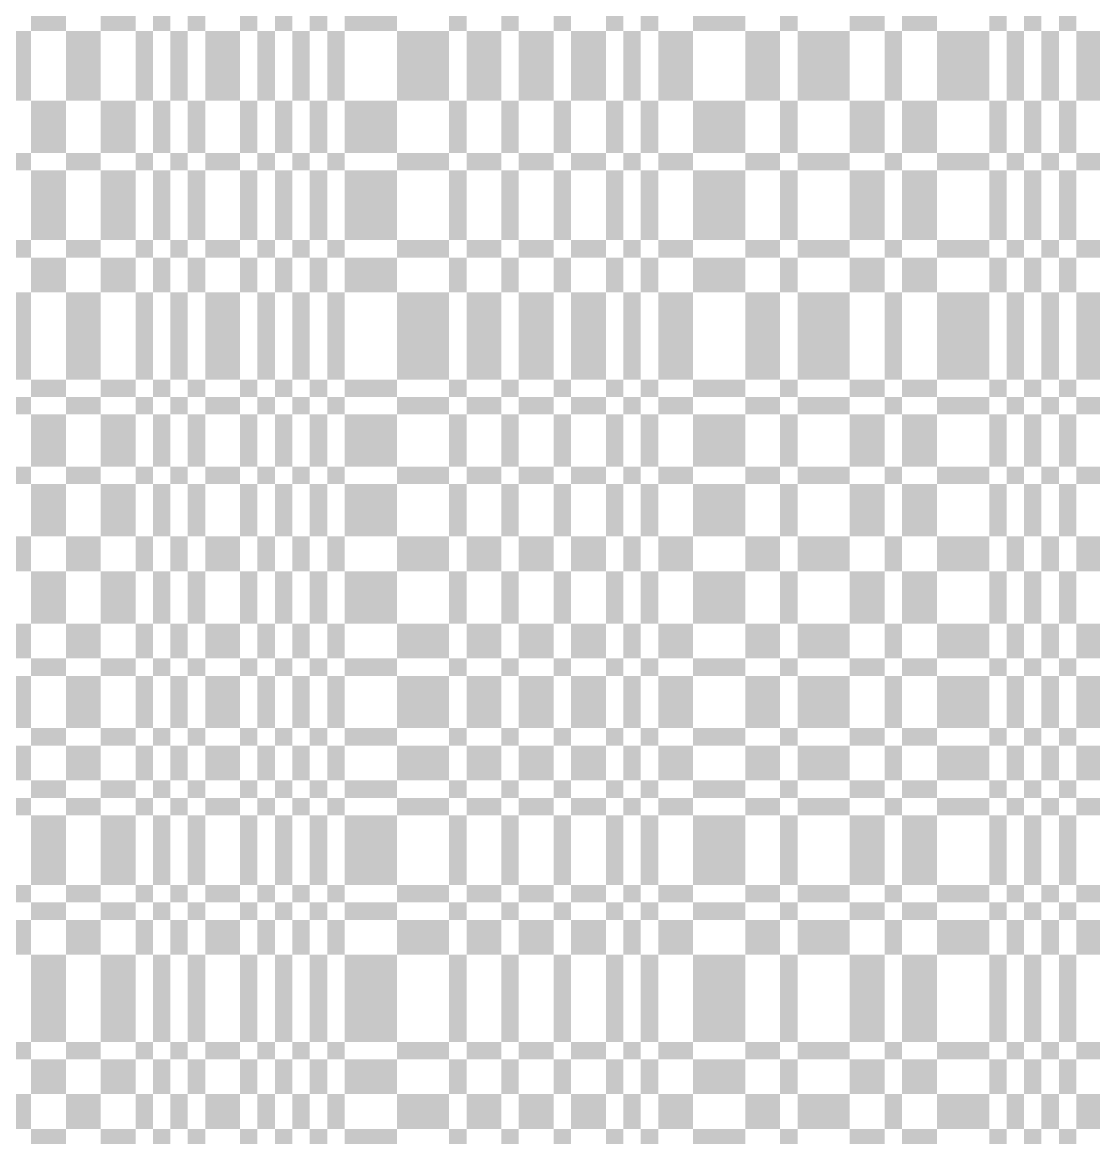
# Model space of a CAD drawing. Extents: x 0 to 10, y 0 to 10.
# Drawn here: x 4.99 to 6.22, y 5.01 to 6.29 of the extents above; entities that cross this region are included whole.
import ezdxf

# ---------------------------------------------------------------- set-up
doc = ezdxf.new("R2010")
doc.units = 0
doc.header["$MEASUREMENT"] = 0
doc.layers.add('CHROME', color=7, linetype='Continuous')

msp = doc.modelspace()

# ---------------------------------------------------------------- linework, layer by layer
at = {"layer": 'CHROME'}
for points in [[(5, 6.28), (5.04, 6.28), (5, 6.3), (5.04, 6.3)], [(5.08, 6.28), (5.12, 6.28), (5.08, 6.3), (5.12, 6.3)], [(5.14, 6.28), (5.16, 6.28), (5.14, 6.3), (5.16, 6.3)], [(5.18, 6.28), (5.2, 6.28), (5.18, 6.3), (5.2, 6.3)], [(5.24, 6.28), (5.26, 6.28), (5.24, 6.3), (5.26, 6.3)], [(5.28, 6.28), (5.3, 6.28), (5.28, 6.3), (5.3, 6.3)], [(5.32, 6.28), (5.34, 6.28), (5.32, 6.3), (5.34, 6.3)], [(5.36, 6.28), (5.42, 6.28), (5.36, 6.3), (5.42, 6.3)], [(5.48, 6.28), (5.5, 6.28), (5.48, 6.3), (5.5, 6.3)], [(5.54, 6.28), (5.56, 6.28), (5.54, 6.3), (5.56, 6.3)], [(5.6, 6.28), (5.62, 6.28), (5.6, 6.3), (5.62, 6.3)], [(5.66, 6.28), (5.68, 6.28), (5.66, 6.3), (5.68, 6.3)], [(5.7, 6.28), (5.72, 6.28), (5.7, 6.3), (5.72, 6.3)], [(5.76, 6.28), (5.82, 6.28), (5.76, 6.3), (5.82, 6.3)], [(5.86, 6.28), (5.88, 6.28), (5.86, 6.3), (5.88, 6.3)], [(5.94, 6.28), (5.98, 6.28), (5.94, 6.3), (5.98, 6.3)], [(6, 6.28), (6.04, 6.28), (6, 6.3), (6.04, 6.3)], [(6.1, 6.28), (6.12, 6.28), (6.1, 6.3), (6.12, 6.3)], [(6.14, 6.28), (6.16, 6.28), (6.14, 6.3), (6.16, 6.3)], [(6.18, 6.28), (6.2, 6.28), (6.18, 6.3), (6.2, 6.3)], [(4.98, 6.2), (5, 6.2), (4.98, 6.28), (5, 6.28)], [(5.04, 6.2), (5.08, 6.2), (5.04, 6.28), (5.08, 6.28)], [(5.12, 6.2), (5.14, 6.2), (5.12, 6.28), (5.14, 6.28)], [(5.16, 6.2), (5.18, 6.2), (5.16, 6.28), (5.18, 6.28)], [(5.2, 6.2), (5.24, 6.2), (5.2, 6.28), (5.24, 6.28)], [(5.26, 6.2), (5.28, 6.2), (5.26, 6.28), (5.28, 6.28)], [(5.3, 6.2), (5.32, 6.2), (5.3, 6.28), (5.32, 6.28)], [(5.34, 6.2), (5.36, 6.2), (5.34, 6.28), (5.36, 6.28)], [(5.42, 6.2), (5.48, 6.2), (5.42, 6.28), (5.48, 6.28)], [(5.5, 6.2), (5.54, 6.2), (5.5, 6.28), (5.54, 6.28)], [(5.56, 6.2), (5.6, 6.2), (5.56, 6.28), (5.6, 6.28)], [(5.62, 6.2), (5.66, 6.2), (5.62, 6.28), (5.66, 6.28)], [(5.68, 6.2), (5.7, 6.2), (5.68, 6.28), (5.7, 6.28)], [(5.72, 6.2), (5.76, 6.2), (5.72, 6.28), (5.76, 6.28)], [(5.82, 6.2), (5.86, 6.2), (5.82, 6.28), (5.86, 6.28)], [(5.88, 6.2), (5.94, 6.2), (5.88, 6.28), (5.94, 6.28)], [(5.98, 6.2), (6, 6.2), (5.98, 6.28), (6, 6.28)], [(6.04, 6.2), (6.1, 6.2), (6.04, 6.28), (6.1, 6.28)], [(6.12, 6.2), (6.14, 6.2), (6.12, 6.28), (6.14, 6.28)], [(6.16, 6.2), (6.18, 6.2), (6.16, 6.28), (6.18, 6.28)], [(6.2, 6.2), (6.24, 6.2), (6.2, 6.28), (6.24, 6.28)], [(5, 6.14), (5.04, 6.14), (5, 6.2), (5.04, 6.2)], [(5.08, 6.14), (5.12, 6.14), (5.08, 6.2), (5.12, 6.2)], [(5.14, 6.14), (5.16, 6.14), (5.14, 6.2), (5.16, 6.2)], [(5.18, 6.14), (5.2, 6.14), (5.18, 6.2), (5.2, 6.2)], [(5.24, 6.14), (5.26, 6.14), (5.24, 6.2), (5.26, 6.2)], [(5.28, 6.14), (5.3, 6.14), (5.28, 6.2), (5.3, 6.2)], [(5.32, 6.14), (5.34, 6.14), (5.32, 6.2), (5.34, 6.2)], [(5.36, 6.14), (5.42, 6.14), (5.36, 6.2), (5.42, 6.2)], [(5.48, 6.14), (5.5, 6.14), (5.48, 6.2), (5.5, 6.2)], [(5.54, 6.14), (5.56, 6.14), (5.54, 6.2), (5.56, 6.2)], [(5.6, 6.14), (5.62, 6.14), (5.6, 6.2), (5.62, 6.2)], [(5.66, 6.14), (5.68, 6.14), (5.66, 6.2), (5.68, 6.2)], [(5.7, 6.14), (5.72, 6.14), (5.7, 6.2), (5.72, 6.2)], [(5.76, 6.14), (5.82, 6.14), (5.76, 6.2), (5.82, 6.2)], [(5.86, 6.14), (5.88, 6.14), (5.86, 6.2), (5.88, 6.2)], [(5.94, 6.14), (5.98, 6.14), (5.94, 6.2), (5.98, 6.2)], [(6, 6.14), (6.04, 6.14), (6, 6.2), (6.04, 6.2)], [(6.1, 6.14), (6.12, 6.14), (6.1, 6.2), (6.12, 6.2)], [(6.14, 6.14), (6.16, 6.14), (6.14, 6.2), (6.16, 6.2)], [(6.18, 6.14), (6.2, 6.14), (6.18, 6.2), (6.2, 6.2)], [(4.98, 6.12), (5, 6.12), (4.98, 6.14), (5, 6.14)], [(5.04, 6.12), (5.08, 6.12), (5.04, 6.14), (5.08, 6.14)], [(5.12, 6.12), (5.14, 6.12), (5.12, 6.14), (5.14, 6.14)], [(5.16, 6.12), (5.18, 6.12), (5.16, 6.14), (5.18, 6.14)], [(5.2, 6.12), (5.24, 6.12), (5.2, 6.14), (5.24, 6.14)], [(5.26, 6.12), (5.28, 6.12), (5.26, 6.14), (5.28, 6.14)], [(5.3, 6.12), (5.32, 6.12), (5.3, 6.14), (5.32, 6.14)], [(5.34, 6.12), (5.36, 6.12), (5.34, 6.14), (5.36, 6.14)], [(5.42, 6.12), (5.48, 6.12), (5.42, 6.14), (5.48, 6.14)], [(5.5, 6.12), (5.54, 6.12), (5.5, 6.14), (5.54, 6.14)], [(5.56, 6.12), (5.6, 6.12), (5.56, 6.14), (5.6, 6.14)], [(5.62, 6.12), (5.66, 6.12), (5.62, 6.14), (5.66, 6.14)], [(5.68, 6.12), (5.7, 6.12), (5.68, 6.14), (5.7, 6.14)], [(5.72, 6.12), (5.76, 6.12), (5.72, 6.14), (5.76, 6.14)], [(5.82, 6.12), (5.86, 6.12), (5.82, 6.14), (5.86, 6.14)], [(5.88, 6.12), (5.94, 6.12), (5.88, 6.14), (5.94, 6.14)], [(5.98, 6.12), (6, 6.12), (5.98, 6.14), (6, 6.14)], [(6.04, 6.12), (6.1, 6.12), (6.04, 6.14), (6.1, 6.14)], [(6.12, 6.12), (6.14, 6.12), (6.12, 6.14), (6.14, 6.14)], [(6.16, 6.12), (6.18, 6.12), (6.16, 6.14), (6.18, 6.14)], [(6.2, 6.12), (6.24, 6.12), (6.2, 6.14), (6.24, 6.14)], [(5, 6.04), (5.04, 6.04), (5, 6.12), (5.04, 6.12)], [(5.08, 6.04), (5.12, 6.04), (5.08, 6.12), (5.12, 6.12)], [(5.14, 6.04), (5.16, 6.04), (5.14, 6.12), (5.16, 6.12)], [(5.18, 6.04), (5.2, 6.04), (5.18, 6.12), (5.2, 6.12)], [(5.24, 6.04), (5.26, 6.04), (5.24, 6.12), (5.26, 6.12)], [(5.28, 6.04), (5.3, 6.04), (5.28, 6.12), (5.3, 6.12)], [(5.32, 6.04), (5.34, 6.04), (5.32, 6.12), (5.34, 6.12)], [(5.36, 6.04), (5.42, 6.04), (5.36, 6.12), (5.42, 6.12)], [(5.48, 6.04), (5.5, 6.04), (5.48, 6.12), (5.5, 6.12)], [(5.54, 6.04), (5.56, 6.04), (5.54, 6.12), (5.56, 6.12)], [(5.6, 6.04), (5.62, 6.04), (5.6, 6.12), (5.62, 6.12)], [(5.66, 6.04), (5.68, 6.04), (5.66, 6.12), (5.68, 6.12)], [(5.7, 6.04), (5.72, 6.04), (5.7, 6.12), (5.72, 6.12)], [(5.76, 6.04), (5.82, 6.04), (5.76, 6.12), (5.82, 6.12)], [(5.86, 6.04), (5.88, 6.04), (5.86, 6.12), (5.88, 6.12)], [(5.94, 6.04), (5.98, 6.04), (5.94, 6.12), (5.98, 6.12)], [(6, 6.04), (6.04, 6.04), (6, 6.12), (6.04, 6.12)], [(6.1, 6.04), (6.12, 6.04), (6.1, 6.12), (6.12, 6.12)], [(6.14, 6.04), (6.16, 6.04), (6.14, 6.12), (6.16, 6.12)], [(6.18, 6.04), (6.2, 6.04), (6.18, 6.12), (6.2, 6.12)], [(4.98, 6.02), (5, 6.02), (4.98, 6.04), (5, 6.04)], [(5.04, 6.02), (5.08, 6.02), (5.04, 6.04), (5.08, 6.04)], [(5.12, 6.02), (5.14, 6.02), (5.12, 6.04), (5.14, 6.04)], [(5.16, 6.02), (5.18, 6.02), (5.16, 6.04), (5.18, 6.04)], [(5.2, 6.02), (5.24, 6.02), (5.2, 6.04), (5.24, 6.04)], [(5.26, 6.02), (5.28, 6.02), (5.26, 6.04), (5.28, 6.04)], [(5.3, 6.02), (5.32, 6.02), (5.3, 6.04), (5.32, 6.04)], [(5.34, 6.02), (5.36, 6.02), (5.34, 6.04), (5.36, 6.04)], [(5.42, 6.02), (5.48, 6.02), (5.42, 6.04), (5.48, 6.04)], [(5.5, 6.02), (5.54, 6.02), (5.5, 6.04), (5.54, 6.04)], [(5.56, 6.02), (5.6, 6.02), (5.56, 6.04), (5.6, 6.04)], [(5.62, 6.02), (5.66, 6.02), (5.62, 6.04), (5.66, 6.04)], [(5.68, 6.02), (5.7, 6.02), (5.68, 6.04), (5.7, 6.04)], [(5.72, 6.02), (5.76, 6.02), (5.72, 6.04), (5.76, 6.04)], [(5.82, 6.02), (5.86, 6.02), (5.82, 6.04), (5.86, 6.04)], [(5.88, 6.02), (5.94, 6.02), (5.88, 6.04), (5.94, 6.04)], [(5.98, 6.02), (6, 6.02), (5.98, 6.04), (6, 6.04)], [(6.04, 6.02), (6.1, 6.02), (6.04, 6.04), (6.1, 6.04)], [(6.12, 6.02), (6.14, 6.02), (6.12, 6.04), (6.14, 6.04)], [(6.16, 6.02), (6.18, 6.02), (6.16, 6.04), (6.18, 6.04)], [(6.2, 6.02), (6.24, 6.02), (6.2, 6.04), (6.24, 6.04)], [(5, 5.98), (5.04, 5.98), (5, 6.02), (5.04, 6.02)], [(5.08, 5.98), (5.12, 5.98), (5.08, 6.02), (5.12, 6.02)], [(5.14, 5.98), (5.16, 5.98), (5.14, 6.02), (5.16, 6.02)], [(5.18, 5.98), (5.2, 5.98), (5.18, 6.02), (5.2, 6.02)], [(5.24, 5.98), (5.26, 5.98), (5.24, 6.02), (5.26, 6.02)], [(5.28, 5.98), (5.3, 5.98), (5.28, 6.02), (5.3, 6.02)], [(5.32, 5.98), (5.34, 5.98), (5.32, 6.02), (5.34, 6.02)], [(5.36, 5.98), (5.42, 5.98), (5.36, 6.02), (5.42, 6.02)], [(5.48, 5.98), (5.5, 5.98), (5.48, 6.02), (5.5, 6.02)], [(5.54, 5.98), (5.56, 5.98), (5.54, 6.02), (5.56, 6.02)], [(5.6, 5.98), (5.62, 5.98), (5.6, 6.02), (5.62, 6.02)], [(5.66, 5.98), (5.68, 5.98), (5.66, 6.02), (5.68, 6.02)], [(5.7, 5.98), (5.72, 5.98), (5.7, 6.02), (5.72, 6.02)], [(5.76, 5.98), (5.82, 5.98), (5.76, 6.02), (5.82, 6.02)], [(5.86, 5.98), (5.88, 5.98), (5.86, 6.02), (5.88, 6.02)], [(5.94, 5.98), (5.98, 5.98), (5.94, 6.02), (5.98, 6.02)], [(6, 5.98), (6.04, 5.98), (6, 6.02), (6.04, 6.02)], [(6.1, 5.98), (6.12, 5.98), (6.1, 6.02), (6.12, 6.02)], [(6.14, 5.98), (6.16, 5.98), (6.14, 6.02), (6.16, 6.02)], [(6.18, 5.98), (6.2, 5.98), (6.18, 6.02), (6.2, 6.02)], [(4.98, 5.88), (5, 5.88), (4.98, 5.98), (5, 5.98)], [(5.04, 5.88), (5.08, 5.88), (5.04, 5.98), (5.08, 5.98)], [(5.12, 5.88), (5.14, 5.88), (5.12, 5.98), (5.14, 5.98)], [(5.16, 5.88), (5.18, 5.88), (5.16, 5.98), (5.18, 5.98)], [(5.2, 5.88), (5.24, 5.88), (5.2, 5.98), (5.24, 5.98)], [(5.26, 5.88), (5.28, 5.88), (5.26, 5.98), (5.28, 5.98)], [(5.3, 5.88), (5.32, 5.88), (5.3, 5.98), (5.32, 5.98)], [(5.34, 5.88), (5.36, 5.88), (5.34, 5.98), (5.36, 5.98)], [(5.42, 5.88), (5.48, 5.88), (5.42, 5.98), (5.48, 5.98)], [(5.5, 5.88), (5.54, 5.88), (5.5, 5.98), (5.54, 5.98)], [(5.56, 5.88), (5.6, 5.88), (5.56, 5.98), (5.6, 5.98)], [(5.62, 5.88), (5.66, 5.88), (5.62, 5.98), (5.66, 5.98)], [(5.68, 5.88), (5.7, 5.88), (5.68, 5.98), (5.7, 5.98)], [(5.72, 5.88), (5.76, 5.88), (5.72, 5.98), (5.76, 5.98)], [(5.82, 5.88), (5.86, 5.88), (5.82, 5.98), (5.86, 5.98)], [(5.88, 5.88), (5.94, 5.88), (5.88, 5.98), (5.94, 5.98)], [(5.98, 5.88), (6, 5.88), (5.98, 5.98), (6, 5.98)], [(6.04, 5.88), (6.1, 5.88), (6.04, 5.98), (6.1, 5.98)], [(6.12, 5.88), (6.14, 5.88), (6.12, 5.98), (6.14, 5.98)], [(6.16, 5.88), (6.18, 5.88), (6.16, 5.98), (6.18, 5.98)], [(6.2, 5.88), (6.24, 5.88), (6.2, 5.98), (6.24, 5.98)], [(5, 5.86), (5.04, 5.86), (5, 5.88), (5.04, 5.88)], [(5.08, 5.86), (5.12, 5.86), (5.08, 5.88), (5.12, 5.88)], [(5.14, 5.86), (5.16, 5.86), (5.14, 5.88), (5.16, 5.88)], [(5.18, 5.86), (5.2, 5.86), (5.18, 5.88), (5.2, 5.88)], [(5.24, 5.86), (5.26, 5.86), (5.24, 5.88), (5.26, 5.88)], [(5.28, 5.86), (5.3, 5.86), (5.28, 5.88), (5.3, 5.88)], [(5.32, 5.86), (5.34, 5.86), (5.32, 5.88), (5.34, 5.88)], [(5.36, 5.86), (5.42, 5.86), (5.36, 5.88), (5.42, 5.88)], [(5.48, 5.86), (5.5, 5.86), (5.48, 5.88), (5.5, 5.88)], [(5.54, 5.86), (5.56, 5.86), (5.54, 5.88), (5.56, 5.88)], [(5.6, 5.86), (5.62, 5.86), (5.6, 5.88), (5.62, 5.88)], [(5.66, 5.86), (5.68, 5.86), (5.66, 5.88), (5.68, 5.88)], [(5.7, 5.86), (5.72, 5.86), (5.7, 5.88), (5.72, 5.88)], [(5.76, 5.86), (5.82, 5.86), (5.76, 5.88), (5.82, 5.88)], [(5.86, 5.86), (5.88, 5.86), (5.86, 5.88), (5.88, 5.88)], [(5.94, 5.86), (5.98, 5.86), (5.94, 5.88), (5.98, 5.88)], [(6, 5.86), (6.04, 5.86), (6, 5.88), (6.04, 5.88)], [(6.1, 5.86), (6.12, 5.86), (6.1, 5.88), (6.12, 5.88)], [(6.14, 5.86), (6.16, 5.86), (6.14, 5.88), (6.16, 5.88)], [(6.18, 5.86), (6.2, 5.86), (6.18, 5.88), (6.2, 5.88)], [(4.98, 5.84), (5, 5.84), (4.98, 5.86), (5, 5.86)], [(5.04, 5.84), (5.08, 5.84), (5.04, 5.86), (5.08, 5.86)], [(5.12, 5.84), (5.14, 5.84), (5.12, 5.86), (5.14, 5.86)], [(5.16, 5.84), (5.18, 5.84), (5.16, 5.86), (5.18, 5.86)], [(5.2, 5.84), (5.24, 5.84), (5.2, 5.86), (5.24, 5.86)], [(5.26, 5.84), (5.28, 5.84), (5.26, 5.86), (5.28, 5.86)], [(5.3, 5.84), (5.32, 5.84), (5.3, 5.86), (5.32, 5.86)], [(5.34, 5.84), (5.36, 5.84), (5.34, 5.86), (5.36, 5.86)], [(5.42, 5.84), (5.48, 5.84), (5.42, 5.86), (5.48, 5.86)], [(5.5, 5.84), (5.54, 5.84), (5.5, 5.86), (5.54, 5.86)], [(5.56, 5.84), (5.6, 5.84), (5.56, 5.86), (5.6, 5.86)], [(5.62, 5.84), (5.66, 5.84), (5.62, 5.86), (5.66, 5.86)], [(5.68, 5.84), (5.7, 5.84), (5.68, 5.86), (5.7, 5.86)], [(5.72, 5.84), (5.76, 5.84), (5.72, 5.86), (5.76, 5.86)], [(5.82, 5.84), (5.86, 5.84), (5.82, 5.86), (5.86, 5.86)], [(5.88, 5.84), (5.94, 5.84), (5.88, 5.86), (5.94, 5.86)], [(5.98, 5.84), (6, 5.84), (5.98, 5.86), (6, 5.86)], [(6.04, 5.84), (6.1, 5.84), (6.04, 5.86), (6.1, 5.86)], [(6.12, 5.84), (6.14, 5.84), (6.12, 5.86), (6.14, 5.86)], [(6.16, 5.84), (6.18, 5.84), (6.16, 5.86), (6.18, 5.86)], [(6.2, 5.84), (6.24, 5.84), (6.2, 5.86), (6.24, 5.86)], [(5, 5.78), (5.04, 5.78), (5, 5.84), (5.04, 5.84)], [(5.08, 5.78), (5.12, 5.78), (5.08, 5.84), (5.12, 5.84)], [(5.14, 5.78), (5.16, 5.78), (5.14, 5.84), (5.16, 5.84)], [(5.18, 5.78), (5.2, 5.78), (5.18, 5.84), (5.2, 5.84)], [(5.24, 5.78), (5.26, 5.78), (5.24, 5.84), (5.26, 5.84)], [(5.28, 5.78), (5.3, 5.78), (5.28, 5.84), (5.3, 5.84)], [(5.32, 5.78), (5.34, 5.78), (5.32, 5.84), (5.34, 5.84)], [(5.36, 5.78), (5.42, 5.78), (5.36, 5.84), (5.42, 5.84)], [(5.48, 5.78), (5.5, 5.78), (5.48, 5.84), (5.5, 5.84)], [(5.54, 5.78), (5.56, 5.78), (5.54, 5.84), (5.56, 5.84)], [(5.6, 5.78), (5.62, 5.78), (5.6, 5.84), (5.62, 5.84)], [(5.66, 5.78), (5.68, 5.78), (5.66, 5.84), (5.68, 5.84)], [(5.7, 5.78), (5.72, 5.78), (5.7, 5.84), (5.72, 5.84)], [(5.76, 5.78), (5.82, 5.78), (5.76, 5.84), (5.82, 5.84)], [(5.86, 5.78), (5.88, 5.78), (5.86, 5.84), (5.88, 5.84)], [(5.94, 5.78), (5.98, 5.78), (5.94, 5.84), (5.98, 5.84)], [(6, 5.78), (6.04, 5.78), (6, 5.84), (6.04, 5.84)], [(6.1, 5.78), (6.12, 5.78), (6.1, 5.84), (6.12, 5.84)], [(6.14, 5.78), (6.16, 5.78), (6.14, 5.84), (6.16, 5.84)], [(6.18, 5.78), (6.2, 5.78), (6.18, 5.84), (6.2, 5.84)], [(4.98, 5.76), (5, 5.76), (4.98, 5.78), (5, 5.78)], [(5.04, 5.76), (5.08, 5.76), (5.04, 5.78), (5.08, 5.78)], [(5.12, 5.76), (5.14, 5.76), (5.12, 5.78), (5.14, 5.78)], [(5.16, 5.76), (5.18, 5.76), (5.16, 5.78), (5.18, 5.78)], [(5.2, 5.76), (5.24, 5.76), (5.2, 5.78), (5.24, 5.78)], [(5.26, 5.76), (5.28, 5.76), (5.26, 5.78), (5.28, 5.78)], [(5.3, 5.76), (5.32, 5.76), (5.3, 5.78), (5.32, 5.78)], [(5.34, 5.76), (5.36, 5.76), (5.34, 5.78), (5.36, 5.78)], [(5.42, 5.76), (5.48, 5.76), (5.42, 5.78), (5.48, 5.78)], [(5.5, 5.76), (5.54, 5.76), (5.5, 5.78), (5.54, 5.78)], [(5.56, 5.76), (5.6, 5.76), (5.56, 5.78), (5.6, 5.78)], [(5.62, 5.76), (5.66, 5.76), (5.62, 5.78), (5.66, 5.78)], [(5.68, 5.76), (5.7, 5.76), (5.68, 5.78), (5.7, 5.78)], [(5.72, 5.76), (5.76, 5.76), (5.72, 5.78), (5.76, 5.78)], [(5.82, 5.76), (5.86, 5.76), (5.82, 5.78), (5.86, 5.78)], [(5.88, 5.76), (5.94, 5.76), (5.88, 5.78), (5.94, 5.78)], [(5.98, 5.76), (6, 5.76), (5.98, 5.78), (6, 5.78)], [(6.04, 5.76), (6.1, 5.76), (6.04, 5.78), (6.1, 5.78)], [(6.12, 5.76), (6.14, 5.76), (6.12, 5.78), (6.14, 5.78)], [(6.16, 5.76), (6.18, 5.76), (6.16, 5.78), (6.18, 5.78)], [(6.2, 5.76), (6.24, 5.76), (6.2, 5.78), (6.24, 5.78)], [(5, 5.7), (5.04, 5.7), (5, 5.76), (5.04, 5.76)], [(5.08, 5.7), (5.12, 5.7), (5.08, 5.76), (5.12, 5.76)], [(5.14, 5.7), (5.16, 5.7), (5.14, 5.76), (5.16, 5.76)], [(5.18, 5.7), (5.2, 5.7), (5.18, 5.76), (5.2, 5.76)], [(5.24, 5.7), (5.26, 5.7), (5.24, 5.76), (5.26, 5.76)], [(5.28, 5.7), (5.3, 5.7), (5.28, 5.76), (5.3, 5.76)], [(5.32, 5.7), (5.34, 5.7), (5.32, 5.76), (5.34, 5.76)], [(5.36, 5.7), (5.42, 5.7), (5.36, 5.76), (5.42, 5.76)], [(5.48, 5.7), (5.5, 5.7), (5.48, 5.76), (5.5, 5.76)], [(5.54, 5.7), (5.56, 5.7), (5.54, 5.76), (5.56, 5.76)], [(5.6, 5.7), (5.62, 5.7), (5.6, 5.76), (5.62, 5.76)], [(5.66, 5.7), (5.68, 5.7), (5.66, 5.76), (5.68, 5.76)], [(5.7, 5.7), (5.72, 5.7), (5.7, 5.76), (5.72, 5.76)], [(5.76, 5.7), (5.82, 5.7), (5.76, 5.76), (5.82, 5.76)], [(5.86, 5.7), (5.88, 5.7), (5.86, 5.76), (5.88, 5.76)], [(5.94, 5.7), (5.98, 5.7), (5.94, 5.76), (5.98, 5.76)], [(6, 5.7), (6.04, 5.7), (6, 5.76), (6.04, 5.76)], [(6.1, 5.7), (6.12, 5.7), (6.1, 5.76), (6.12, 5.76)], [(6.14, 5.7), (6.16, 5.7), (6.14, 5.76), (6.16, 5.76)], [(6.18, 5.7), (6.2, 5.7), (6.18, 5.76), (6.2, 5.76)], [(4.98, 5.66), (5, 5.66), (4.98, 5.7), (5, 5.7)], [(5.04, 5.66), (5.08, 5.66), (5.04, 5.7), (5.08, 5.7)], [(5.12, 5.66), (5.14, 5.66), (5.12, 5.7), (5.14, 5.7)], [(5.16, 5.66), (5.18, 5.66), (5.16, 5.7), (5.18, 5.7)], [(5.2, 5.66), (5.24, 5.66), (5.2, 5.7), (5.24, 5.7)], [(5.26, 5.66), (5.28, 5.66), (5.26, 5.7), (5.28, 5.7)], [(5.3, 5.66), (5.32, 5.66), (5.3, 5.7), (5.32, 5.7)], [(5.34, 5.66), (5.36, 5.66), (5.34, 5.7), (5.36, 5.7)], [(5.42, 5.66), (5.48, 5.66), (5.42, 5.7), (5.48, 5.7)], [(5.5, 5.66), (5.54, 5.66), (5.5, 5.7), (5.54, 5.7)], [(5.56, 5.66), (5.6, 5.66), (5.56, 5.7), (5.6, 5.7)], [(5.62, 5.66), (5.66, 5.66), (5.62, 5.7), (5.66, 5.7)], [(5.68, 5.66), (5.7, 5.66), (5.68, 5.7), (5.7, 5.7)], [(5.72, 5.66), (5.76, 5.66), (5.72, 5.7), (5.76, 5.7)], [(5.82, 5.66), (5.86, 5.66), (5.82, 5.7), (5.86, 5.7)], [(5.88, 5.66), (5.94, 5.66), (5.88, 5.7), (5.94, 5.7)], [(5.98, 5.66), (6, 5.66), (5.98, 5.7), (6, 5.7)], [(6.04, 5.66), (6.1, 5.66), (6.04, 5.7), (6.1, 5.7)], [(6.12, 5.66), (6.14, 5.66), (6.12, 5.7), (6.14, 5.7)], [(6.16, 5.66), (6.18, 5.66), (6.16, 5.7), (6.18, 5.7)], [(6.2, 5.66), (6.24, 5.66), (6.2, 5.7), (6.24, 5.7)], [(5, 5.6), (5.04, 5.6), (5, 5.66), (5.04, 5.66)], [(5.08, 5.6), (5.12, 5.6), (5.08, 5.66), (5.12, 5.66)], [(5.14, 5.6), (5.16, 5.6), (5.14, 5.66), (5.16, 5.66)], [(5.18, 5.6), (5.2, 5.6), (5.18, 5.66), (5.2, 5.66)], [(5.24, 5.6), (5.26, 5.6), (5.24, 5.66), (5.26, 5.66)], [(5.28, 5.6), (5.3, 5.6), (5.28, 5.66), (5.3, 5.66)], [(5.32, 5.6), (5.34, 5.6), (5.32, 5.66), (5.34, 5.66)], [(5.36, 5.6), (5.42, 5.6), (5.36, 5.66), (5.42, 5.66)], [(5.48, 5.6), (5.5, 5.6), (5.48, 5.66), (5.5, 5.66)], [(5.54, 5.6), (5.56, 5.6), (5.54, 5.66), (5.56, 5.66)], [(5.6, 5.6), (5.62, 5.6), (5.6, 5.66), (5.62, 5.66)], [(5.66, 5.6), (5.68, 5.6), (5.66, 5.66), (5.68, 5.66)], [(5.7, 5.6), (5.72, 5.6), (5.7, 5.66), (5.72, 5.66)], [(5.76, 5.6), (5.82, 5.6), (5.76, 5.66), (5.82, 5.66)], [(5.86, 5.6), (5.88, 5.6), (5.86, 5.66), (5.88, 5.66)], [(5.94, 5.6), (5.98, 5.6), (5.94, 5.66), (5.98, 5.66)], [(6, 5.6), (6.04, 5.6), (6, 5.66), (6.04, 5.66)], [(6.1, 5.6), (6.12, 5.6), (6.1, 5.66), (6.12, 5.66)], [(6.14, 5.6), (6.16, 5.6), (6.14, 5.66), (6.16, 5.66)], [(6.18, 5.6), (6.2, 5.6), (6.18, 5.66), (6.2, 5.66)], [(4.98, 5.56), (5, 5.56), (4.98, 5.6), (5, 5.6)], [(5.04, 5.56), (5.08, 5.56), (5.04, 5.6), (5.08, 5.6)], [(5.12, 5.56), (5.14, 5.56), (5.12, 5.6), (5.14, 5.6)], [(5.16, 5.56), (5.18, 5.56), (5.16, 5.6), (5.18, 5.6)], [(5.2, 5.56), (5.24, 5.56), (5.2, 5.6), (5.24, 5.6)], [(5.26, 5.56), (5.28, 5.56), (5.26, 5.6), (5.28, 5.6)], [(5.3, 5.56), (5.32, 5.56), (5.3, 5.6), (5.32, 5.6)], [(5.34, 5.56), (5.36, 5.56), (5.34, 5.6), (5.36, 5.6)], [(5.42, 5.56), (5.48, 5.56), (5.42, 5.6), (5.48, 5.6)], [(5.5, 5.56), (5.54, 5.56), (5.5, 5.6), (5.54, 5.6)], [(5.56, 5.56), (5.6, 5.56), (5.56, 5.6), (5.6, 5.6)], [(5.62, 5.56), (5.66, 5.56), (5.62, 5.6), (5.66, 5.6)], [(5.68, 5.56), (5.7, 5.56), (5.68, 5.6), (5.7, 5.6)], [(5.72, 5.56), (5.76, 5.56), (5.72, 5.6), (5.76, 5.6)], [(5.82, 5.56), (5.86, 5.56), (5.82, 5.6), (5.86, 5.6)], [(5.88, 5.56), (5.94, 5.56), (5.88, 5.6), (5.94, 5.6)], [(5.98, 5.56), (6, 5.56), (5.98, 5.6), (6, 5.6)], [(6.04, 5.56), (6.1, 5.56), (6.04, 5.6), (6.1, 5.6)], [(6.12, 5.56), (6.14, 5.56), (6.12, 5.6), (6.14, 5.6)], [(6.16, 5.56), (6.18, 5.56), (6.16, 5.6), (6.18, 5.6)], [(6.2, 5.56), (6.24, 5.56), (6.2, 5.6), (6.24, 5.6)], [(5, 5.54), (5.04, 5.54), (5, 5.56), (5.04, 5.56)], [(5.08, 5.54), (5.12, 5.54), (5.08, 5.56), (5.12, 5.56)], [(5.14, 5.54), (5.16, 5.54), (5.14, 5.56), (5.16, 5.56)], [(5.18, 5.54), (5.2, 5.54), (5.18, 5.56), (5.2, 5.56)], [(5.24, 5.54), (5.26, 5.54), (5.24, 5.56), (5.26, 5.56)], [(5.28, 5.54), (5.3, 5.54), (5.28, 5.56), (5.3, 5.56)], [(5.32, 5.54), (5.34, 5.54), (5.32, 5.56), (5.34, 5.56)], [(5.36, 5.54), (5.42, 5.54), (5.36, 5.56), (5.42, 5.56)], [(5.48, 5.54), (5.5, 5.54), (5.48, 5.56), (5.5, 5.56)], [(5.54, 5.54), (5.56, 5.54), (5.54, 5.56), (5.56, 5.56)], [(5.6, 5.54), (5.62, 5.54), (5.6, 5.56), (5.62, 5.56)], [(5.66, 5.54), (5.68, 5.54), (5.66, 5.56), (5.68, 5.56)], [(5.7, 5.54), (5.72, 5.54), (5.7, 5.56), (5.72, 5.56)], [(5.76, 5.54), (5.82, 5.54), (5.76, 5.56), (5.82, 5.56)], [(5.86, 5.54), (5.88, 5.54), (5.86, 5.56), (5.88, 5.56)], [(5.94, 5.54), (5.98, 5.54), (5.94, 5.56), (5.98, 5.56)], [(6, 5.54), (6.04, 5.54), (6, 5.56), (6.04, 5.56)], [(6.1, 5.54), (6.12, 5.54), (6.1, 5.56), (6.12, 5.56)], [(6.14, 5.54), (6.16, 5.54), (6.14, 5.56), (6.16, 5.56)], [(6.18, 5.54), (6.2, 5.54), (6.18, 5.56), (6.2, 5.56)], [(4.98, 5.48), (5, 5.48), (4.98, 5.54), (5, 5.54)], [(5.04, 5.48), (5.08, 5.48), (5.04, 5.54), (5.08, 5.54)], [(5.12, 5.48), (5.14, 5.48), (5.12, 5.54), (5.14, 5.54)], [(5.16, 5.48), (5.18, 5.48), (5.16, 5.54), (5.18, 5.54)], [(5.2, 5.48), (5.24, 5.48), (5.2, 5.54), (5.24, 5.54)], [(5.26, 5.48), (5.28, 5.48), (5.26, 5.54), (5.28, 5.54)], [(5.3, 5.48), (5.32, 5.48), (5.3, 5.54), (5.32, 5.54)], [(5.34, 5.48), (5.36, 5.48), (5.34, 5.54), (5.36, 5.54)], [(5.42, 5.48), (5.48, 5.48), (5.42, 5.54), (5.48, 5.54)], [(5.5, 5.48), (5.54, 5.48), (5.5, 5.54), (5.54, 5.54)], [(5.56, 5.48), (5.6, 5.48), (5.56, 5.54), (5.6, 5.54)], [(5.62, 5.48), (5.66, 5.48), (5.62, 5.54), (5.66, 5.54)], [(5.68, 5.48), (5.7, 5.48), (5.68, 5.54), (5.7, 5.54)], [(5.72, 5.48), (5.76, 5.48), (5.72, 5.54), (5.76, 5.54)], [(5.82, 5.48), (5.86, 5.48), (5.82, 5.54), (5.86, 5.54)], [(5.88, 5.48), (5.94, 5.48), (5.88, 5.54), (5.94, 5.54)], [(5.98, 5.48), (6, 5.48), (5.98, 5.54), (6, 5.54)], [(6.04, 5.48), (6.1, 5.48), (6.04, 5.54), (6.1, 5.54)], [(6.12, 5.48), (6.14, 5.48), (6.12, 5.54), (6.14, 5.54)], [(6.16, 5.48), (6.18, 5.48), (6.16, 5.54), (6.18, 5.54)], [(6.2, 5.48), (6.24, 5.48), (6.2, 5.54), (6.24, 5.54)], [(5, 5.46), (5.04, 5.46), (5, 5.48), (5.04, 5.48)], [(5.08, 5.46), (5.12, 5.46), (5.08, 5.48), (5.12, 5.48)], [(5.14, 5.46), (5.16, 5.46), (5.14, 5.48), (5.16, 5.48)], [(5.18, 5.46), (5.2, 5.46), (5.18, 5.48), (5.2, 5.48)], [(5.24, 5.46), (5.26, 5.46), (5.24, 5.48), (5.26, 5.48)], [(5.28, 5.46), (5.3, 5.46), (5.28, 5.48), (5.3, 5.48)], [(5.32, 5.46), (5.34, 5.46), (5.32, 5.48), (5.34, 5.48)], [(5.36, 5.46), (5.42, 5.46), (5.36, 5.48), (5.42, 5.48)], [(5.48, 5.46), (5.5, 5.46), (5.48, 5.48), (5.5, 5.48)], [(5.54, 5.46), (5.56, 5.46), (5.54, 5.48), (5.56, 5.48)], [(5.6, 5.46), (5.62, 5.46), (5.6, 5.48), (5.62, 5.48)], [(5.66, 5.46), (5.68, 5.46), (5.66, 5.48), (5.68, 5.48)], [(5.7, 5.46), (5.72, 5.46), (5.7, 5.48), (5.72, 5.48)], [(5.76, 5.46), (5.82, 5.46), (5.76, 5.48), (5.82, 5.48)], [(5.86, 5.46), (5.88, 5.46), (5.86, 5.48), (5.88, 5.48)], [(5.94, 5.46), (5.98, 5.46), (5.94, 5.48), (5.98, 5.48)], [(6, 5.46), (6.04, 5.46), (6, 5.48), (6.04, 5.48)], [(6.1, 5.46), (6.12, 5.46), (6.1, 5.48), (6.12, 5.48)], [(6.14, 5.46), (6.16, 5.46), (6.14, 5.48), (6.16, 5.48)], [(6.18, 5.46), (6.2, 5.46), (6.18, 5.48), (6.2, 5.48)], [(4.98, 5.42), (5, 5.42), (4.98, 5.46), (5, 5.46)], [(5.04, 5.42), (5.08, 5.42), (5.04, 5.46), (5.08, 5.46)], [(5.12, 5.42), (5.14, 5.42), (5.12, 5.46), (5.14, 5.46)], [(5.16, 5.42), (5.18, 5.42), (5.16, 5.46), (5.18, 5.46)], [(5.2, 5.42), (5.24, 5.42), (5.2, 5.46), (5.24, 5.46)], [(5.26, 5.42), (5.28, 5.42), (5.26, 5.46), (5.28, 5.46)], [(5.3, 5.42), (5.32, 5.42), (5.3, 5.46), (5.32, 5.46)], [(5.34, 5.42), (5.36, 5.42), (5.34, 5.46), (5.36, 5.46)], [(5.42, 5.42), (5.48, 5.42), (5.42, 5.46), (5.48, 5.46)], [(5.5, 5.42), (5.54, 5.42), (5.5, 5.46), (5.54, 5.46)], [(5.56, 5.42), (5.6, 5.42), (5.56, 5.46), (5.6, 5.46)], [(5.62, 5.42), (5.66, 5.42), (5.62, 5.46), (5.66, 5.46)], [(5.68, 5.42), (5.7, 5.42), (5.68, 5.46), (5.7, 5.46)], [(5.72, 5.42), (5.76, 5.42), (5.72, 5.46), (5.76, 5.46)], [(5.82, 5.42), (5.86, 5.42), (5.82, 5.46), (5.86, 5.46)], [(5.88, 5.42), (5.94, 5.42), (5.88, 5.46), (5.94, 5.46)], [(5.98, 5.42), (6, 5.42), (5.98, 5.46), (6, 5.46)], [(6.04, 5.42), (6.1, 5.42), (6.04, 5.46), (6.1, 5.46)], [(6.12, 5.42), (6.14, 5.42), (6.12, 5.46), (6.14, 5.46)], [(6.16, 5.42), (6.18, 5.42), (6.16, 5.46), (6.18, 5.46)], [(6.2, 5.42), (6.24, 5.42), (6.2, 5.46), (6.24, 5.46)], [(5, 5.4), (5.04, 5.4), (5, 5.42), (5.04, 5.42)], [(5.08, 5.4), (5.12, 5.4), (5.08, 5.42), (5.12, 5.42)], [(5.14, 5.4), (5.16, 5.4), (5.14, 5.42), (5.16, 5.42)], [(5.18, 5.4), (5.2, 5.4), (5.18, 5.42), (5.2, 5.42)], [(5.24, 5.4), (5.26, 5.4), (5.24, 5.42), (5.26, 5.42)], [(5.28, 5.4), (5.3, 5.4), (5.28, 5.42), (5.3, 5.42)], [(5.32, 5.4), (5.34, 5.4), (5.32, 5.42), (5.34, 5.42)], [(5.36, 5.4), (5.42, 5.4), (5.36, 5.42), (5.42, 5.42)], [(5.48, 5.4), (5.5, 5.4), (5.48, 5.42), (5.5, 5.42)], [(5.54, 5.4), (5.56, 5.4), (5.54, 5.42), (5.56, 5.42)], [(5.6, 5.4), (5.62, 5.4), (5.6, 5.42), (5.62, 5.42)], [(5.66, 5.4), (5.68, 5.4), (5.66, 5.42), (5.68, 5.42)], [(5.7, 5.4), (5.72, 5.4), (5.7, 5.42), (5.72, 5.42)], [(5.76, 5.4), (5.82, 5.4), (5.76, 5.42), (5.82, 5.42)], [(5.86, 5.4), (5.88, 5.4), (5.86, 5.42), (5.88, 5.42)], [(5.94, 5.4), (5.98, 5.4), (5.94, 5.42), (5.98, 5.42)], [(6, 5.4), (6.04, 5.4), (6, 5.42), (6.04, 5.42)], [(6.1, 5.4), (6.12, 5.4), (6.1, 5.42), (6.12, 5.42)], [(6.14, 5.4), (6.16, 5.4), (6.14, 5.42), (6.16, 5.42)], [(6.18, 5.4), (6.2, 5.4), (6.18, 5.42), (6.2, 5.42)], [(4.98, 5.38), (5, 5.38), (4.98, 5.4), (5, 5.4)], [(5.04, 5.38), (5.08, 5.38), (5.04, 5.4), (5.08, 5.4)], [(5.12, 5.38), (5.14, 5.38), (5.12, 5.4), (5.14, 5.4)], [(5.16, 5.38), (5.18, 5.38), (5.16, 5.4), (5.18, 5.4)], [(5.2, 5.38), (5.24, 5.38), (5.2, 5.4), (5.24, 5.4)], [(5.26, 5.38), (5.28, 5.38), (5.26, 5.4), (5.28, 5.4)], [(5.3, 5.38), (5.32, 5.38), (5.3, 5.4), (5.32, 5.4)], [(5.34, 5.38), (5.36, 5.38), (5.34, 5.4), (5.36, 5.4)], [(5.42, 5.38), (5.48, 5.38), (5.42, 5.4), (5.48, 5.4)], [(5.5, 5.38), (5.54, 5.38), (5.5, 5.4), (5.54, 5.4)], [(5.56, 5.38), (5.6, 5.38), (5.56, 5.4), (5.6, 5.4)], [(5.62, 5.38), (5.66, 5.38), (5.62, 5.4), (5.66, 5.4)], [(5.68, 5.38), (5.7, 5.38), (5.68, 5.4), (5.7, 5.4)], [(5.72, 5.38), (5.76, 5.38), (5.72, 5.4), (5.76, 5.4)], [(5.82, 5.38), (5.86, 5.38), (5.82, 5.4), (5.86, 5.4)], [(5.88, 5.38), (5.94, 5.38), (5.88, 5.4), (5.94, 5.4)], [(5.98, 5.38), (6, 5.38), (5.98, 5.4), (6, 5.4)], [(6.04, 5.38), (6.1, 5.38), (6.04, 5.4), (6.1, 5.4)], [(6.12, 5.38), (6.14, 5.38), (6.12, 5.4), (6.14, 5.4)], [(6.16, 5.38), (6.18, 5.38), (6.16, 5.4), (6.18, 5.4)], [(6.2, 5.38), (6.24, 5.38), (6.2, 5.4), (6.24, 5.4)], [(5, 5.3), (5.04, 5.3), (5, 5.38), (5.04, 5.38)], [(5.08, 5.3), (5.12, 5.3), (5.08, 5.38), (5.12, 5.38)], [(5.14, 5.3), (5.16, 5.3), (5.14, 5.38), (5.16, 5.38)], [(5.18, 5.3), (5.2, 5.3), (5.18, 5.38), (5.2, 5.38)], [(5.24, 5.3), (5.26, 5.3), (5.24, 5.38), (5.26, 5.38)], [(5.28, 5.3), (5.3, 5.3), (5.28, 5.38), (5.3, 5.38)], [(5.32, 5.3), (5.34, 5.3), (5.32, 5.38), (5.34, 5.38)], [(5.36, 5.3), (5.42, 5.3), (5.36, 5.38), (5.42, 5.38)], [(5.48, 5.3), (5.5, 5.3), (5.48, 5.38), (5.5, 5.38)], [(5.54, 5.3), (5.56, 5.3), (5.54, 5.38), (5.56, 5.38)], [(5.6, 5.3), (5.62, 5.3), (5.6, 5.38), (5.62, 5.38)], [(5.66, 5.3), (5.68, 5.3), (5.66, 5.38), (5.68, 5.38)], [(5.7, 5.3), (5.72, 5.3), (5.7, 5.38), (5.72, 5.38)], [(5.76, 5.3), (5.82, 5.3), (5.76, 5.38), (5.82, 5.38)], [(5.86, 5.3), (5.88, 5.3), (5.86, 5.38), (5.88, 5.38)], [(5.94, 5.3), (5.98, 5.3), (5.94, 5.38), (5.98, 5.38)], [(6, 5.3), (6.04, 5.3), (6, 5.38), (6.04, 5.38)], [(6.1, 5.3), (6.12, 5.3), (6.1, 5.38), (6.12, 5.38)], [(6.14, 5.3), (6.16, 5.3), (6.14, 5.38), (6.16, 5.38)], [(6.18, 5.3), (6.2, 5.3), (6.18, 5.38), (6.2, 5.38)], [(4.98, 5.28), (5, 5.28), (4.98, 5.3), (5, 5.3)], [(5.04, 5.28), (5.08, 5.28), (5.04, 5.3), (5.08, 5.3)], [(5.12, 5.28), (5.14, 5.28), (5.12, 5.3), (5.14, 5.3)], [(5.16, 5.28), (5.18, 5.28), (5.16, 5.3), (5.18, 5.3)], [(5.2, 5.28), (5.24, 5.28), (5.2, 5.3), (5.24, 5.3)], [(5.26, 5.28), (5.28, 5.28), (5.26, 5.3), (5.28, 5.3)], [(5.3, 5.28), (5.32, 5.28), (5.3, 5.3), (5.32, 5.3)], [(5.34, 5.28), (5.36, 5.28), (5.34, 5.3), (5.36, 5.3)], [(5.42, 5.28), (5.48, 5.28), (5.42, 5.3), (5.48, 5.3)], [(5.5, 5.28), (5.54, 5.28), (5.5, 5.3), (5.54, 5.3)], [(5.56, 5.28), (5.6, 5.28), (5.56, 5.3), (5.6, 5.3)], [(5.62, 5.28), (5.66, 5.28), (5.62, 5.3), (5.66, 5.3)], [(5.68, 5.28), (5.7, 5.28), (5.68, 5.3), (5.7, 5.3)], [(5.72, 5.28), (5.76, 5.28), (5.72, 5.3), (5.76, 5.3)], [(5.82, 5.28), (5.86, 5.28), (5.82, 5.3), (5.86, 5.3)], [(5.88, 5.28), (5.94, 5.28), (5.88, 5.3), (5.94, 5.3)], [(5.98, 5.28), (6, 5.28), (5.98, 5.3), (6, 5.3)], [(6.04, 5.28), (6.1, 5.28), (6.04, 5.3), (6.1, 5.3)], [(6.12, 5.28), (6.14, 5.28), (6.12, 5.3), (6.14, 5.3)], [(6.16, 5.28), (6.18, 5.28), (6.16, 5.3), (6.18, 5.3)], [(6.2, 5.28), (6.24, 5.28), (6.2, 5.3), (6.24, 5.3)], [(5, 5.26), (5.04, 5.26), (5, 5.28), (5.04, 5.28)], [(5.08, 5.26), (5.12, 5.26), (5.08, 5.28), (5.12, 5.28)], [(5.14, 5.26), (5.16, 5.26), (5.14, 5.28), (5.16, 5.28)], [(5.18, 5.26), (5.2, 5.26), (5.18, 5.28), (5.2, 5.28)], [(5.24, 5.26), (5.26, 5.26), (5.24, 5.28), (5.26, 5.28)], [(5.28, 5.26), (5.3, 5.26), (5.28, 5.28), (5.3, 5.28)], [(5.32, 5.26), (5.34, 5.26), (5.32, 5.28), (5.34, 5.28)], [(5.36, 5.26), (5.42, 5.26), (5.36, 5.28), (5.42, 5.28)], [(5.48, 5.26), (5.5, 5.26), (5.48, 5.28), (5.5, 5.28)], [(5.54, 5.26), (5.56, 5.26), (5.54, 5.28), (5.56, 5.28)], [(5.6, 5.26), (5.62, 5.26), (5.6, 5.28), (5.62, 5.28)], [(5.66, 5.26), (5.68, 5.26), (5.66, 5.28), (5.68, 5.28)], [(5.7, 5.26), (5.72, 5.26), (5.7, 5.28), (5.72, 5.28)], [(5.76, 5.26), (5.82, 5.26), (5.76, 5.28), (5.82, 5.28)], [(5.86, 5.26), (5.88, 5.26), (5.86, 5.28), (5.88, 5.28)], [(5.94, 5.26), (5.98, 5.26), (5.94, 5.28), (5.98, 5.28)], [(6, 5.26), (6.04, 5.26), (6, 5.28), (6.04, 5.28)], [(6.1, 5.26), (6.12, 5.26), (6.1, 5.28), (6.12, 5.28)], [(6.14, 5.26), (6.16, 5.26), (6.14, 5.28), (6.16, 5.28)], [(6.18, 5.26), (6.2, 5.26), (6.18, 5.28), (6.2, 5.28)], [(4.98, 5.22), (5, 5.22), (4.98, 5.26), (5, 5.26)], [(5.04, 5.22), (5.08, 5.22), (5.04, 5.26), (5.08, 5.26)], [(5.12, 5.22), (5.14, 5.22), (5.12, 5.26), (5.14, 5.26)], [(5.16, 5.22), (5.18, 5.22), (5.16, 5.26), (5.18, 5.26)], [(5.2, 5.22), (5.24, 5.22), (5.2, 5.26), (5.24, 5.26)], [(5.26, 5.22), (5.28, 5.22), (5.26, 5.26), (5.28, 5.26)], [(5.3, 5.22), (5.32, 5.22), (5.3, 5.26), (5.32, 5.26)], [(5.34, 5.22), (5.36, 5.22), (5.34, 5.26), (5.36, 5.26)], [(5.42, 5.22), (5.48, 5.22), (5.42, 5.26), (5.48, 5.26)], [(5.5, 5.22), (5.54, 5.22), (5.5, 5.26), (5.54, 5.26)], [(5.56, 5.22), (5.6, 5.22), (5.56, 5.26), (5.6, 5.26)], [(5.62, 5.22), (5.66, 5.22), (5.62, 5.26), (5.66, 5.26)], [(5.68, 5.22), (5.7, 5.22), (5.68, 5.26), (5.7, 5.26)], [(5.72, 5.22), (5.76, 5.22), (5.72, 5.26), (5.76, 5.26)], [(5.82, 5.22), (5.86, 5.22), (5.82, 5.26), (5.86, 5.26)], [(5.88, 5.22), (5.94, 5.22), (5.88, 5.26), (5.94, 5.26)], [(5.98, 5.22), (6, 5.22), (5.98, 5.26), (6, 5.26)], [(6.04, 5.22), (6.1, 5.22), (6.04, 5.26), (6.1, 5.26)], [(6.12, 5.22), (6.14, 5.22), (6.12, 5.26), (6.14, 5.26)], [(6.16, 5.22), (6.18, 5.22), (6.16, 5.26), (6.18, 5.26)], [(6.2, 5.22), (6.24, 5.22), (6.2, 5.26), (6.24, 5.26)], [(5, 5.12), (5.04, 5.12), (5, 5.22), (5.04, 5.22)], [(5.08, 5.12), (5.12, 5.12), (5.08, 5.22), (5.12, 5.22)], [(5.14, 5.12), (5.16, 5.12), (5.14, 5.22), (5.16, 5.22)], [(5.18, 5.12), (5.2, 5.12), (5.18, 5.22), (5.2, 5.22)], [(5.24, 5.12), (5.26, 5.12), (5.24, 5.22), (5.26, 5.22)], [(5.28, 5.12), (5.3, 5.12), (5.28, 5.22), (5.3, 5.22)], [(5.32, 5.12), (5.34, 5.12), (5.32, 5.22), (5.34, 5.22)], [(5.36, 5.12), (5.42, 5.12), (5.36, 5.22), (5.42, 5.22)], [(5.48, 5.12), (5.5, 5.12), (5.48, 5.22), (5.5, 5.22)], [(5.54, 5.12), (5.56, 5.12), (5.54, 5.22), (5.56, 5.22)], [(5.6, 5.12), (5.62, 5.12), (5.6, 5.22), (5.62, 5.22)], [(5.66, 5.12), (5.68, 5.12), (5.66, 5.22), (5.68, 5.22)], [(5.7, 5.12), (5.72, 5.12), (5.7, 5.22), (5.72, 5.22)], [(5.76, 5.12), (5.82, 5.12), (5.76, 5.22), (5.82, 5.22)], [(5.86, 5.12), (5.88, 5.12), (5.86, 5.22), (5.88, 5.22)], [(5.94, 5.12), (5.98, 5.12), (5.94, 5.22), (5.98, 5.22)], [(6, 5.12), (6.04, 5.12), (6, 5.22), (6.04, 5.22)], [(6.1, 5.12), (6.12, 5.12), (6.1, 5.22), (6.12, 5.22)], [(6.14, 5.12), (6.16, 5.12), (6.14, 5.22), (6.16, 5.22)], [(6.18, 5.12), (6.2, 5.12), (6.18, 5.22), (6.2, 5.22)], [(4.98, 5.1), (5, 5.1), (4.98, 5.12), (5, 5.12)], [(5.04, 5.1), (5.08, 5.1), (5.04, 5.12), (5.08, 5.12)], [(5.12, 5.1), (5.14, 5.1), (5.12, 5.12), (5.14, 5.12)], [(5.16, 5.1), (5.18, 5.1), (5.16, 5.12), (5.18, 5.12)], [(5.2, 5.1), (5.24, 5.1), (5.2, 5.12), (5.24, 5.12)], [(5.26, 5.1), (5.28, 5.1), (5.26, 5.12), (5.28, 5.12)], [(5.3, 5.1), (5.32, 5.1), (5.3, 5.12), (5.32, 5.12)], [(5.34, 5.1), (5.36, 5.1), (5.34, 5.12), (5.36, 5.12)], [(5.42, 5.1), (5.48, 5.1), (5.42, 5.12), (5.48, 5.12)], [(5.5, 5.1), (5.54, 5.1), (5.5, 5.12), (5.54, 5.12)], [(5.56, 5.1), (5.6, 5.1), (5.56, 5.12), (5.6, 5.12)], [(5.62, 5.1), (5.66, 5.1), (5.62, 5.12), (5.66, 5.12)], [(5.68, 5.1), (5.7, 5.1), (5.68, 5.12), (5.7, 5.12)], [(5.72, 5.1), (5.76, 5.1), (5.72, 5.12), (5.76, 5.12)], [(5.82, 5.1), (5.86, 5.1), (5.82, 5.12), (5.86, 5.12)], [(5.88, 5.1), (5.94, 5.1), (5.88, 5.12), (5.94, 5.12)], [(5.98, 5.1), (6, 5.1), (5.98, 5.12), (6, 5.12)], [(6.04, 5.1), (6.1, 5.1), (6.04, 5.12), (6.1, 5.12)], [(6.12, 5.1), (6.14, 5.1), (6.12, 5.12), (6.14, 5.12)], [(6.16, 5.1), (6.18, 5.1), (6.16, 5.12), (6.18, 5.12)], [(6.2, 5.1), (6.24, 5.1), (6.2, 5.12), (6.24, 5.12)], [(5, 5.06), (5.04, 5.06), (5, 5.1), (5.04, 5.1)], [(5.08, 5.06), (5.12, 5.06), (5.08, 5.1), (5.12, 5.1)], [(5.14, 5.06), (5.16, 5.06), (5.14, 5.1), (5.16, 5.1)], [(5.18, 5.06), (5.2, 5.06), (5.18, 5.1), (5.2, 5.1)], [(5.24, 5.06), (5.26, 5.06), (5.24, 5.1), (5.26, 5.1)], [(5.28, 5.06), (5.3, 5.06), (5.28, 5.1), (5.3, 5.1)], [(5.32, 5.06), (5.34, 5.06), (5.32, 5.1), (5.34, 5.1)], [(5.36, 5.06), (5.42, 5.06), (5.36, 5.1), (5.42, 5.1)], [(5.48, 5.06), (5.5, 5.06), (5.48, 5.1), (5.5, 5.1)], [(5.54, 5.06), (5.56, 5.06), (5.54, 5.1), (5.56, 5.1)], [(5.6, 5.06), (5.62, 5.06), (5.6, 5.1), (5.62, 5.1)], [(5.66, 5.06), (5.68, 5.06), (5.66, 5.1), (5.68, 5.1)], [(5.7, 5.06), (5.72, 5.06), (5.7, 5.1), (5.72, 5.1)], [(5.76, 5.06), (5.82, 5.06), (5.76, 5.1), (5.82, 5.1)], [(5.86, 5.06), (5.88, 5.06), (5.86, 5.1), (5.88, 5.1)], [(5.94, 5.06), (5.98, 5.06), (5.94, 5.1), (5.98, 5.1)], [(6, 5.06), (6.04, 5.06), (6, 5.1), (6.04, 5.1)], [(6.1, 5.06), (6.12, 5.06), (6.1, 5.1), (6.12, 5.1)], [(6.14, 5.06), (6.16, 5.06), (6.14, 5.1), (6.16, 5.1)], [(6.18, 5.06), (6.2, 5.06), (6.18, 5.1), (6.2, 5.1)], [(4.98, 5.02), (5, 5.02), (4.98, 5.06), (5, 5.06)], [(5.04, 5.02), (5.08, 5.02), (5.04, 5.06), (5.08, 5.06)], [(5.12, 5.02), (5.14, 5.02), (5.12, 5.06), (5.14, 5.06)], [(5.16, 5.02), (5.18, 5.02), (5.16, 5.06), (5.18, 5.06)], [(5.2, 5.02), (5.24, 5.02), (5.2, 5.06), (5.24, 5.06)], [(5.26, 5.02), (5.28, 5.02), (5.26, 5.06), (5.28, 5.06)], [(5.3, 5.02), (5.32, 5.02), (5.3, 5.06), (5.32, 5.06)], [(5.34, 5.02), (5.36, 5.02), (5.34, 5.06), (5.36, 5.06)], [(5.42, 5.02), (5.48, 5.02), (5.42, 5.06), (5.48, 5.06)], [(5.5, 5.02), (5.54, 5.02), (5.5, 5.06), (5.54, 5.06)], [(5.56, 5.02), (5.6, 5.02), (5.56, 5.06), (5.6, 5.06)], [(5.62, 5.02), (5.66, 5.02), (5.62, 5.06), (5.66, 5.06)], [(5.68, 5.02), (5.7, 5.02), (5.68, 5.06), (5.7, 5.06)], [(5.72, 5.02), (5.76, 5.02), (5.72, 5.06), (5.76, 5.06)], [(5.82, 5.02), (5.86, 5.02), (5.82, 5.06), (5.86, 5.06)], [(5.88, 5.02), (5.94, 5.02), (5.88, 5.06), (5.94, 5.06)], [(5.98, 5.02), (6, 5.02), (5.98, 5.06), (6, 5.06)], [(6.04, 5.02), (6.1, 5.02), (6.04, 5.06), (6.1, 5.06)], [(6.12, 5.02), (6.14, 5.02), (6.12, 5.06), (6.14, 5.06)], [(6.16, 5.02), (6.18, 5.02), (6.16, 5.06), (6.18, 5.06)], [(6.2, 5.02), (6.24, 5.02), (6.2, 5.06), (6.24, 5.06)], [(5, 5), (5.04, 5), (5, 5.02), (5.04, 5.02)], [(5.08, 5), (5.12, 5), (5.08, 5.02), (5.12, 5.02)], [(5.14, 5), (5.16, 5), (5.14, 5.02), (5.16, 5.02)], [(5.18, 5), (5.2, 5), (5.18, 5.02), (5.2, 5.02)], [(5.24, 5), (5.26, 5), (5.24, 5.02), (5.26, 5.02)], [(5.28, 5), (5.3, 5), (5.28, 5.02), (5.3, 5.02)], [(5.32, 5), (5.34, 5), (5.32, 5.02), (5.34, 5.02)], [(5.36, 5), (5.42, 5), (5.36, 5.02), (5.42, 5.02)], [(5.48, 5), (5.5, 5), (5.48, 5.02), (5.5, 5.02)], [(5.54, 5), (5.56, 5), (5.54, 5.02), (5.56, 5.02)], [(5.6, 5), (5.62, 5), (5.6, 5.02), (5.62, 5.02)], [(5.66, 5), (5.68, 5), (5.66, 5.02), (5.68, 5.02)], [(5.7, 5), (5.72, 5), (5.7, 5.02), (5.72, 5.02)], [(5.76, 5), (5.82, 5), (5.76, 5.02), (5.82, 5.02)], [(5.86, 5), (5.88, 5), (5.86, 5.02), (5.88, 5.02)], [(5.94, 5), (5.98, 5), (5.94, 5.02), (5.98, 5.02)], [(6, 5), (6.04, 5), (6, 5.02), (6.04, 5.02)], [(6.1, 5), (6.12, 5), (6.1, 5.02), (6.12, 5.02)], [(6.14, 5), (6.16, 5), (6.14, 5.02), (6.16, 5.02)], [(6.18, 5), (6.2, 5), (6.18, 5.02), (6.2, 5.02)]]:
    msp.add_solid(points, dxfattribs=at)

doc.saveas('drawing.dxf')
